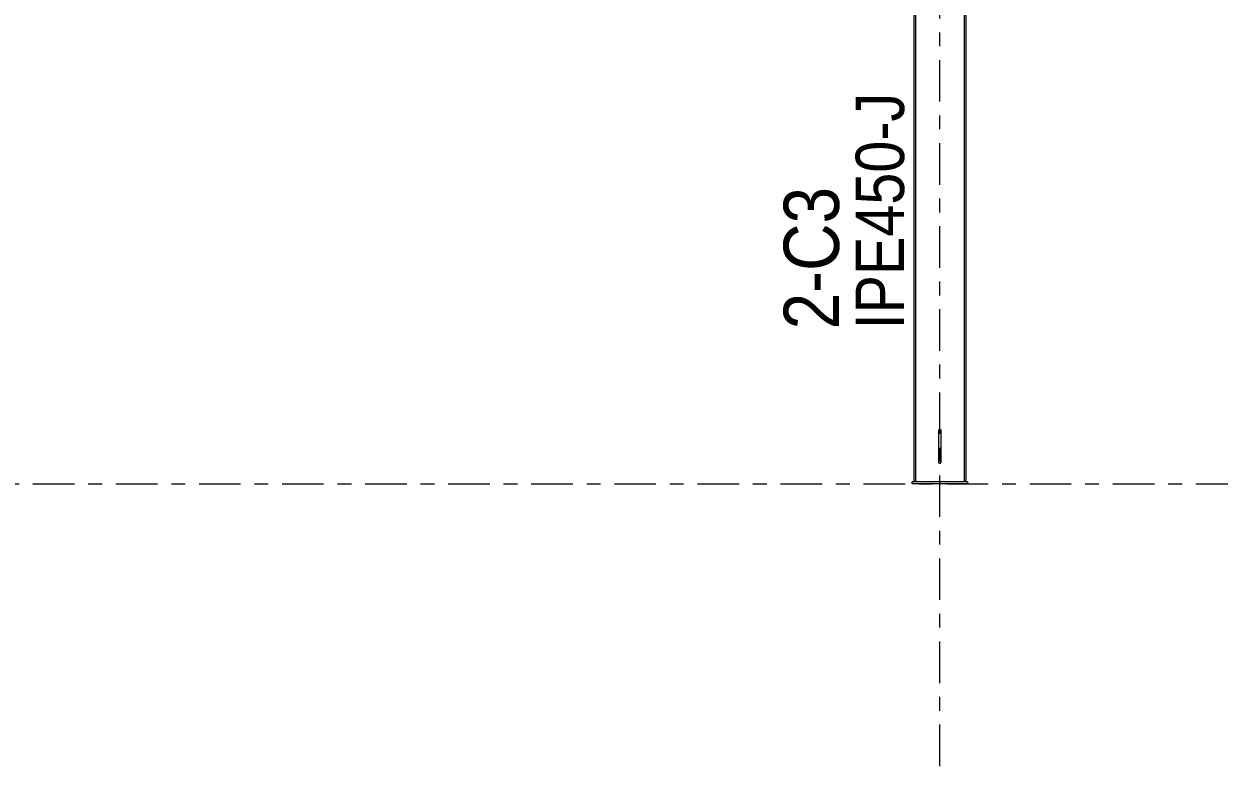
# Model space of a CAD drawing. Header units: millimetres. Extents: x -94 to 729, y -75 to 499.
# Drawn here: x 316.9 to 403.2, y 337.9 to 391.5 of the extents above; entities that cross this region are included whole.
import ezdxf

# ---------------------------------------------------------------- set-up
doc = ezdxf.new("R2010")
doc.units = ezdxf.units.MM
for name, pattern in [('XKITLINE00', [0]), ('XKITLINE02', [4, 2, -2]), ('XKITLINE03', [6, 3, -1, 1, -1])]:
    doc.linetypes.add(name, pattern=pattern)
for name, color, linetype, lineweight in [('Part', 2, 'Continuous', 0), ('PartMark', 7, 'Continuous', 0), ('S-grid', 1, 'Continuous', 0)]:
    doc.layers.add(name, color=color, linetype=linetype, lineweight=lineweight)
doc.styles.add('ARIAL', font='ARIAL.TTF')

# ---------------------------------------------------------------- blocks, each defined once
blk = doc.blocks.new('*A1760')
at = {"layer": 'S-grid', "color": 1, "linetype": 'XKITLINE03', "lineweight": 0}
blk.add_line((-54.497, 358.259), (578.208, 358.259), dxfattribs=at)
blk = doc.blocks.new('*A2141')
at = {"layer": 'S-grid', "color": 1, "linetype": 'XKITLINE03', "lineweight": 0}
blk.add_line((383.003, 337.879), (383.003, 433.668), dxfattribs=at)
blk = doc.blocks.new('*A2144')
at = {"layer": 'Part', "color": 7, "linetype": 'XKITLINE02', "lineweight": 0}
for p, q in [((384.878, 433.057), (381.128, 430.101)), ((381.245, 399.884), (381.245, 399.8)), ((384.761, 399.884), (384.761, 399.8)), ((384.878, 358.425), (381.128, 358.425))]:
    blk.add_line(p, q, dxfattribs=at)
at = {"layer": 'Part', "color": 2, "linetype": 'XKITLINE00', "lineweight": 0}
for p, q in [((384.761, 432.965), (384.761, 399.884)), ((384.878, 433.057), (384.878, 358.425)), ((381.128, 430.101), (381.128, 358.425)), ((381.245, 430.193), (381.245, 399.884)), ((381.245, 399.8), (381.245, 358.425)), ((384.761, 399.8), (384.761, 358.425))]:
    blk.add_line(p, q, dxfattribs=at)
blk = doc.blocks.new('*A2258')
at = {"layer": 'Part', "color": 7, "linetype": 'XKITLINE02', "lineweight": 0}
for p, q in [((382.92, 362.195), (382.92, 360.328)), ((383.086, 362.195), (383.086, 360.328))]:
    blk.add_line(p, q, dxfattribs=at)
at = {"layer": 'Part', "color": 2, "linetype": 'XKITLINE00', "lineweight": 0}
for p, q in [((382.92, 360.328), (382.92, 359.818)), ((383.086, 360.328), (383.086, 359.818)), ((382.944, 359.868), (382.92, 359.818)), ((382.92, 359.818), (382.944, 359.768)), ((383.003, 359.889), (382.944, 359.868)), ((382.944, 359.768), (383.003, 359.748)), ((383.062, 359.868), (383.003, 359.889)), ((383.003, 359.748), (383.062, 359.768)), ((383.086, 359.818), (383.062, 359.868)), ((383.062, 359.768), (383.086, 359.818))]:
    blk.add_line(p, q, dxfattribs=at)
blk = doc.blocks.new('*A2263')
at = {"layer": 'Part', "color": 2, "linetype": 'XKITLINE00', "lineweight": 0}
for p, q in [((385.003, 358.425), (381.003, 358.425)), ((381.003, 358.259), (381.003, 358.425)), ((385.003, 358.259), (381.003, 358.259)), ((385.003, 358.425), (385.003, 358.259))]:
    blk.add_line(p, q, dxfattribs=at)
blk = doc.blocks.new('*A2393')
at = {"layer": 'PartMark', "color": 7, "style": 'ARIAL', "width": 0.85}
blk.add_text('IPE450-J', height=3.5, rotation=90.00021, dxfattribs=at).set_placement((380.428, 369.425))
at = {"layer": 'PartMark', "color": 3, "style": 'ARIAL', "width": 0.85}
blk.add_text('2-C3', height=4, rotation=90.00021, dxfattribs=at).set_placement((375.728, 369.425))

msp = doc.modelspace()

# ---------------------------------------------------------------- block references
at = {"lineweight": 0}
for name in ['*A2141', '*A2144', '*A2393', '*A2258', '*A1760', '*A2263']:
    msp.add_blockref(name, (0, 0), dxfattribs=at)

doc.saveas('drawing.dxf')
